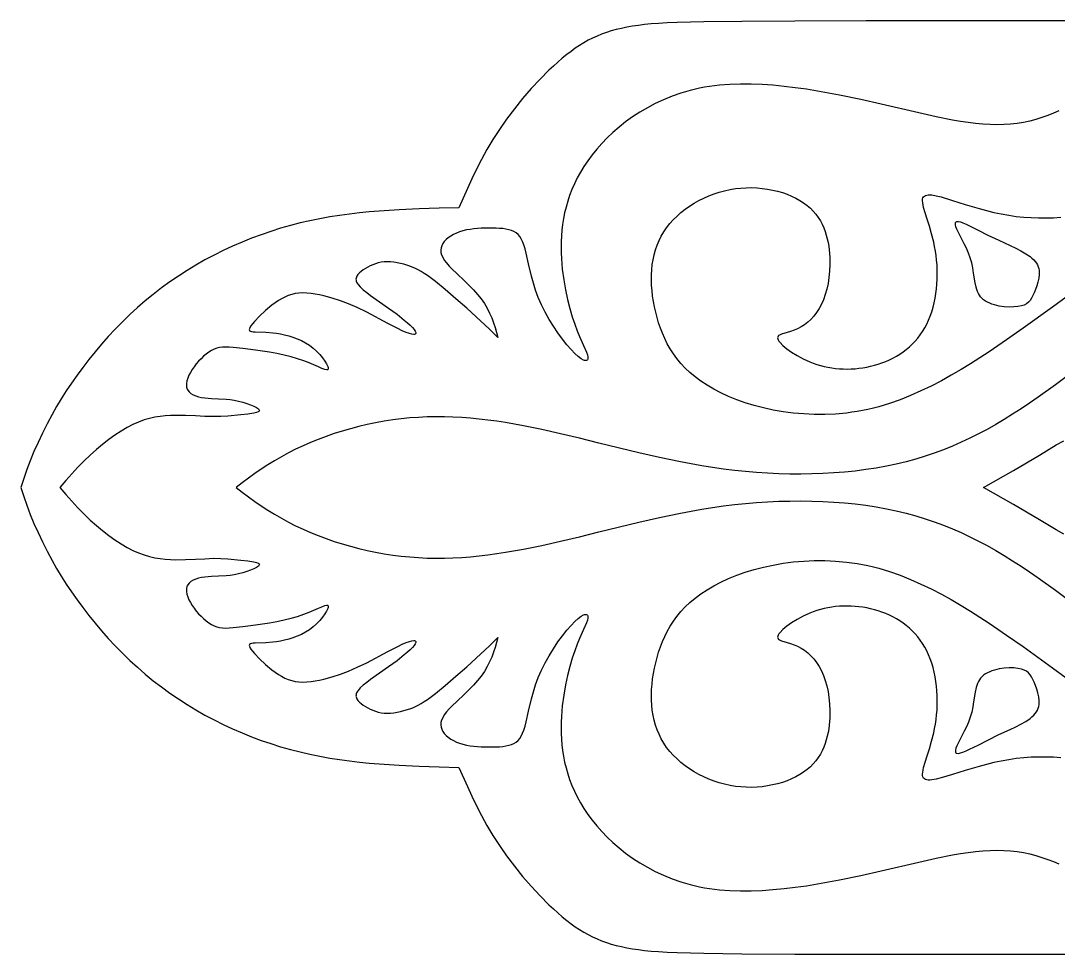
# Model space of a CAD drawing. Extents: x 1205.4 to 1284.4, y 603.9 to 617.9.
# Drawn here: x 1205.41 to 1220.93, y 603.91 to 617.87 of the extents above; entities that cross this region are included whole.
import ezdxf

# ---------------------------------------------------------------- set-up
doc = ezdxf.new("R2010")
doc.units = 0
doc.layers.add('LAYER_1', color=18, linetype='CONTINUOUS')

msp = doc.modelspace()

# ---------------------------------------------------------------- linework, layer by layer
at = {"layer": 'LAYER_1'}
for points in [[(1221.216, 617.868), (1218.057, 617.865), (1216.991, 617.863), (1216.198, 617.859), (1215.628, 617.853), (1215.23, 617.843), (1215.079, 617.837), (1214.952, 617.829), (1214.842, 617.821), (1214.744, 617.811), (1214.651, 617.799), (1214.562, 617.786), (1214.477, 617.771), (1214.396, 617.755), (1214.318, 617.736), (1214.243, 617.716), (1214.171, 617.693), (1214.1, 617.668), (1214.032, 617.64), (1213.965, 617.609), (1213.899, 617.576), (1213.835, 617.54), (1213.77, 617.5), (1213.706, 617.458), (1213.642, 617.411), (1213.577, 617.362), (1213.512, 617.308), (1213.445, 617.251), (1213.379, 617.191), (1213.312, 617.128), (1213.179, 616.995), (1213.047, 616.853), (1212.918, 616.704), (1212.795, 616.552), (1212.679, 616.398), (1212.571, 616.244), (1212.473, 616.092), (1212.384, 615.943), (1212.302, 615.795), (1212.227, 615.649), (1212.158, 615.504), (1212.092, 615.36), (1211.966, 615.073), (1211.667, 615.066), (1211.368, 615.056), (1211.07, 615.043), (1210.772, 615.023), (1210.623, 615.01), (1210.475, 614.995), (1210.326, 614.978), (1210.178, 614.958), (1210.031, 614.934), (1209.883, 614.908), (1209.736, 614.878), (1209.589, 614.844), (1209.443, 614.806), (1209.297, 614.765), (1209.151, 614.719), (1209.007, 614.669), (1208.863, 614.616), (1208.72, 614.558), (1208.579, 614.497), (1208.439, 614.432), (1208.301, 614.363), (1208.165, 614.291), (1208.03, 614.214), (1207.898, 614.134), (1207.768, 614.05), (1207.64, 613.963), (1207.515, 613.872), (1207.392, 613.777), (1207.272, 613.679), (1207.155, 613.578), (1207.042, 613.474), (1206.931, 613.366), (1206.823, 613.257), (1206.719, 613.146), (1206.618, 613.032), (1206.521, 612.918), (1206.427, 612.802), (1206.337, 612.685), (1206.251, 612.567), (1206.168, 612.45), (1206.089, 612.332), (1206.015, 612.214), (1205.944, 612.098), (1205.878, 611.982), (1205.802, 611.84), (1205.732, 611.7), (1205.667, 611.562), (1205.607, 611.425), (1205.552, 611.289), (1205.501, 611.155), (1205.454, 611.021), (1205.409, 610.888), (1205.454, 610.756), (1205.501, 610.622), (1205.552, 610.487), (1205.607, 610.352), (1205.667, 610.215), (1205.732, 610.076), (1205.802, 609.937), (1205.878, 609.795), (1205.944, 609.679), (1206.015, 609.562), (1206.089, 609.445), (1206.168, 609.327), (1206.251, 609.209), (1206.337, 609.092), (1206.427, 608.975), (1206.521, 608.859), (1206.618, 608.744), (1206.719, 608.631), (1206.823, 608.52), (1206.931, 608.41), (1207.042, 608.303), (1207.155, 608.199), (1207.272, 608.097), (1207.392, 607.999), (1207.515, 607.905), (1207.64, 607.814), (1207.768, 607.726), (1207.898, 607.642), (1208.03, 607.562), (1208.165, 607.486), (1208.301, 607.413), (1208.439, 607.345), (1208.579, 607.279), (1208.72, 607.218), (1208.863, 607.161), (1209.007, 607.107), (1209.151, 607.058), (1209.297, 607.012), (1209.443, 606.97), (1209.589, 606.933), (1209.736, 606.899), (1209.883, 606.869), (1210.031, 606.842), (1210.178, 606.819), (1210.326, 606.799), (1210.475, 606.781), (1210.623, 606.766), (1210.772, 606.754), (1211.07, 606.734), (1211.368, 606.72), (1211.667, 606.711), (1211.966, 606.703), (1212.092, 606.417), (1212.158, 606.273), (1212.227, 606.128), (1212.302, 605.982), (1212.384, 605.834), (1212.473, 605.684), (1212.571, 605.533), (1212.679, 605.379), (1212.795, 605.225), (1212.918, 605.072), (1213.047, 604.924), (1213.179, 604.782), (1213.312, 604.648), (1213.379, 604.585), (1213.445, 604.525), (1213.512, 604.468), (1213.577, 604.415), (1213.642, 604.365), (1213.706, 604.319), (1213.77, 604.276), (1213.835, 604.237), (1213.899, 604.201), (1213.965, 604.167), (1214.032, 604.137), (1214.1, 604.109), (1214.171, 604.084), (1214.243, 604.061), (1214.318, 604.04), (1214.396, 604.022), (1214.477, 604.005), (1214.562, 603.991), (1214.651, 603.978), (1214.744, 603.966), (1214.842, 603.956), (1214.952, 603.947), (1215.079, 603.939), (1215.23, 603.933), (1215.628, 603.922), (1216.198, 603.915), (1216.991, 603.911), (1218.057, 603.909), (1221.216, 603.908)], [(1220.943, 616.519), (1220.86, 616.484), (1220.775, 616.451), (1220.688, 616.42), (1220.598, 616.393), (1220.506, 616.369), (1220.412, 616.349), (1220.316, 616.333), (1220.218, 616.321), (1220.118, 616.315), (1220.015, 616.313), (1219.911, 616.315), (1219.804, 616.322), (1219.695, 616.332), (1219.583, 616.346), (1219.468, 616.364), (1219.351, 616.384), (1219.106, 616.432), (1218.847, 616.489), (1218.283, 616.62), (1217.977, 616.689), (1217.657, 616.756), (1217.494, 616.787), (1217.329, 616.817), (1217.163, 616.843), (1216.997, 616.867), (1216.83, 616.887), (1216.664, 616.903), (1216.5, 616.914), (1216.336, 616.921), (1216.176, 616.922), (1216.017, 616.916), (1215.863, 616.905), (1215.712, 616.886), (1215.638, 616.873), (1215.565, 616.859), (1215.423, 616.826), (1215.286, 616.786), (1215.153, 616.739), (1215.025, 616.687), (1214.902, 616.63), (1214.784, 616.568), (1214.67, 616.501), (1214.562, 616.43), (1214.459, 616.356), (1214.362, 616.279), (1214.27, 616.199), (1214.183, 616.117), (1214.102, 616.033), (1214.027, 615.948), (1213.957, 615.863), (1213.893, 615.776), (1213.835, 615.69), (1213.782, 615.603), (1213.734, 615.517), (1213.692, 615.43), (1213.654, 615.343), (1213.621, 615.256), (1213.592, 615.169), (1213.567, 615.082), (1213.547, 614.995), (1213.53, 614.909), (1213.516, 614.823), (1213.506, 614.737), (1213.499, 614.651), (1213.495, 614.566), (1213.494, 614.482), (1213.495, 614.398), (1213.499, 614.315), (1213.505, 614.233), (1213.512, 614.152), (1213.533, 613.994), (1213.56, 613.842), (1213.591, 613.698), (1213.625, 613.564), (1213.661, 613.441), (1213.698, 613.33), (1213.734, 613.232), (1213.768, 613.146), (1213.828, 613.01), (1213.872, 612.911), (1213.887, 612.874), (1213.895, 612.843), (1213.896, 612.818), (1213.893, 612.808), (1213.89, 612.799), (1213.884, 612.793), (1213.876, 612.788), (1213.867, 612.786), (1213.856, 612.786), (1213.843, 612.789), (1213.828, 612.795), (1213.793, 612.814), (1213.751, 612.846), (1213.701, 612.891), (1213.643, 612.951), (1213.581, 613.023), (1213.514, 613.106), (1213.447, 613.199), (1213.379, 613.299), (1213.314, 613.403), (1213.253, 613.512), (1213.199, 613.622), (1213.152, 613.731), (1213.113, 613.839), (1213.08, 613.945), (1213.052, 614.047), (1213.008, 614.234), (1212.972, 614.393), (1212.954, 614.459), (1212.936, 614.516), (1212.917, 614.565), (1212.897, 614.607), (1212.874, 614.642), (1212.849, 614.671), (1212.82, 614.695), (1212.788, 614.715), (1212.752, 614.731), (1212.712, 614.743), (1212.668, 614.753), (1212.622, 614.76), (1212.572, 614.764), (1212.521, 614.767), (1212.412, 614.768), (1212.3, 614.765), (1212.186, 614.757), (1212.131, 614.749), (1212.076, 614.74), (1212.024, 614.728), (1211.974, 614.712), (1211.927, 614.694), (1211.883, 614.673), (1211.842, 614.649), (1211.806, 614.623), (1211.774, 614.595), (1211.746, 614.566), (1211.724, 614.535), (1211.708, 614.504), (1211.697, 614.472), (1211.693, 614.439), (1211.695, 614.405), (1211.705, 614.369), (1211.722, 614.331), (1211.746, 614.29), (1211.779, 614.246), (1211.821, 614.198), (1211.871, 614.147), (1211.928, 614.092), (1212.055, 613.973), (1212.12, 613.91), (1212.184, 613.844), (1212.245, 613.777), (1212.3, 613.708), (1212.348, 613.638), (1212.389, 613.568), (1212.424, 613.496), (1212.455, 613.424), (1212.482, 613.352), (1212.506, 613.279), (1212.549, 613.133), (1212.42, 613.258), (1212.223, 613.442), (1212.081, 613.569), (1211.921, 613.71), (1211.76, 613.848), (1211.614, 613.968), (1211.497, 614.057), (1211.447, 614.091), (1211.401, 614.119), (1211.357, 614.143), (1211.316, 614.164), (1211.232, 614.197), (1211.14, 614.226), (1211.091, 614.238), (1211.042, 614.249), (1210.993, 614.257), (1210.943, 614.262), (1210.895, 614.264), (1210.847, 614.262), (1210.802, 614.257), (1210.758, 614.248), (1210.716, 614.235), (1210.676, 614.22), (1210.638, 614.203), (1210.601, 614.184), (1210.534, 614.142), (1210.503, 614.12), (1210.476, 614.097), (1210.453, 614.073), (1210.436, 614.048), (1210.43, 614.034), (1210.426, 614.021), (1210.424, 614.006), (1210.425, 613.991), (1210.428, 613.976), (1210.434, 613.959), (1210.443, 613.942), (1210.455, 613.925), (1210.488, 613.887), (1210.532, 613.846), (1210.585, 613.804), (1210.644, 613.759), (1210.913, 613.572), (1211.039, 613.48), (1211.148, 613.393), (1211.195, 613.353), (1211.235, 613.316), (1211.268, 613.282), (1211.293, 613.252), (1211.31, 613.226), (1211.318, 613.205), (1211.319, 613.197), (1211.318, 613.19), (1211.314, 613.184), (1211.309, 613.18), (1211.3, 613.178), (1211.29, 613.177), (1211.262, 613.18), (1211.224, 613.19), (1211.176, 613.208), (1211.118, 613.233), (1211.052, 613.265), (1210.903, 613.343), (1210.586, 613.51), (1210.444, 613.578), (1210.315, 613.633), (1210.192, 613.679), (1210.07, 613.718), (1209.943, 613.753), (1209.88, 613.768), (1209.816, 613.78), (1209.753, 613.79), (1209.691, 613.796), (1209.63, 613.798), (1209.572, 613.795), (1209.516, 613.788), (1209.463, 613.775), (1209.411, 613.759), (1209.361, 613.737), (1209.312, 613.712), (1209.263, 613.683), (1209.215, 613.65), (1209.167, 613.614), (1209.071, 613.535), (1208.982, 613.451), (1208.906, 613.373), (1208.876, 613.338), (1208.853, 613.308), (1208.838, 613.283), (1208.829, 613.263), (1208.828, 613.247), (1208.833, 613.236), (1208.844, 613.227), (1208.862, 613.221), (1208.885, 613.217), (1208.914, 613.215), (1209.076, 613.209), (1209.18, 613.202), (1209.237, 613.195), (1209.296, 613.185), (1209.357, 613.173), (1209.419, 613.156), (1209.482, 613.136), (1209.545, 613.113), (1209.608, 613.085), (1209.669, 613.052), (1209.727, 613.015), (1209.783, 612.973), (1209.836, 612.927), (1209.883, 612.878), (1209.925, 612.828), (1209.96, 612.78), (1209.986, 612.736), (1210.004, 612.699), (1210.008, 612.683), (1210.01, 612.67), (1210.009, 612.66), (1210.005, 612.653), (1209.998, 612.649), (1209.987, 612.648), (1209.957, 612.654), (1209.915, 612.67), (1209.862, 612.693), (1209.726, 612.752), (1209.643, 612.784), (1209.552, 612.815), (1209.453, 612.844), (1209.348, 612.869), (1209.24, 612.891), (1209.131, 612.911), (1208.92, 612.944), (1208.734, 612.968), (1208.588, 612.984), (1208.528, 612.988), (1208.475, 612.989), (1208.427, 612.987), (1208.383, 612.981), (1208.342, 612.97), (1208.302, 612.955), (1208.262, 612.935), (1208.222, 612.911), (1208.182, 612.882), (1208.143, 612.85), (1208.106, 612.814), (1208.07, 612.776), (1208.035, 612.736), (1208.003, 612.695), (1207.974, 612.652), (1207.947, 612.609), (1207.925, 612.567), (1207.907, 612.524), (1207.894, 612.484), (1207.887, 612.445), (1207.887, 612.408), (1207.889, 612.391), (1207.893, 612.375), (1207.899, 612.36), (1207.907, 612.345), (1207.929, 612.319), (1207.956, 612.296), (1207.989, 612.276), (1208.027, 612.26), (1208.069, 612.246), (1208.114, 612.235), (1208.161, 612.228), (1208.211, 612.223), (1208.261, 612.219), (1208.368, 612.215), (1208.482, 612.209), (1208.542, 612.202), (1208.604, 612.193), (1208.668, 612.18), (1208.731, 612.163), (1208.792, 612.145), (1208.848, 612.125), (1208.897, 612.104), (1208.937, 612.084), (1208.964, 612.064), (1208.973, 612.055), (1208.978, 612.047), (1208.98, 612.039), (1208.977, 612.032), (1208.971, 612.025), (1208.962, 612.019), (1208.935, 612.009), (1208.898, 612), (1208.806, 611.986), (1208.704, 611.974), (1208.506, 611.955), (1208.404, 611.949), (1208.291, 611.948), (1208.163, 611.952), (1208.023, 611.959), (1207.875, 611.965), (1207.723, 611.967), (1207.647, 611.965), (1207.571, 611.96), (1207.494, 611.952), (1207.416, 611.939), (1207.337, 611.921), (1207.256, 611.898), (1207.173, 611.867), (1207.088, 611.83), (1207, 611.784), (1206.91, 611.731), (1206.818, 611.671), (1206.726, 611.605), (1206.633, 611.533), (1206.541, 611.456), (1206.449, 611.374), (1206.36, 611.289), (1206.265, 611.193), (1206.172, 611.094), (1206.081, 610.992), (1205.992, 610.888), (1206.081, 610.784), (1206.172, 610.683), (1206.265, 610.583), (1206.36, 610.488), (1206.449, 610.402), (1206.541, 610.321), (1206.633, 610.244), (1206.726, 610.172), (1206.818, 610.106), (1206.91, 610.046), (1207, 609.993), (1207.088, 609.947), (1207.173, 609.909), (1207.256, 609.879), (1207.337, 609.855), (1207.416, 609.837), (1207.494, 609.825), (1207.571, 609.816), (1207.647, 609.812), (1207.723, 609.809), (1207.875, 609.811), (1208.023, 609.817), (1208.163, 609.824), (1208.291, 609.829), (1208.404, 609.828), (1208.506, 609.822), (1208.704, 609.802), (1208.806, 609.791), (1208.898, 609.777), (1208.935, 609.768), (1208.962, 609.757), (1208.971, 609.751), (1208.977, 609.745), (1208.98, 609.738), (1208.978, 609.73), (1208.973, 609.721), (1208.964, 609.712), (1208.937, 609.693), (1208.897, 609.672), (1208.848, 609.652), (1208.792, 609.632), (1208.731, 609.613), (1208.668, 609.597), (1208.604, 609.584), (1208.542, 609.574), (1208.482, 609.568), (1208.368, 609.561), (1208.261, 609.557), (1208.211, 609.554), (1208.161, 609.549), (1208.114, 609.541), (1208.069, 609.531), (1208.027, 609.517), (1207.989, 609.501), (1207.956, 609.481), (1207.929, 609.458), (1207.907, 609.431), (1207.899, 609.417), (1207.893, 609.402), (1207.889, 609.385), (1207.887, 609.368), (1207.887, 609.332), (1207.894, 609.293), (1207.907, 609.252), (1207.925, 609.21), (1207.947, 609.167), (1207.974, 609.124), (1208.003, 609.082), (1208.035, 609.04), (1208.07, 609), (1208.106, 608.963), (1208.143, 608.927), (1208.182, 608.895), (1208.222, 608.866), (1208.262, 608.841), (1208.302, 608.821), (1208.342, 608.806), (1208.383, 608.796), (1208.427, 608.79), (1208.475, 608.787), (1208.528, 608.789), (1208.588, 608.793), (1208.734, 608.809), (1208.92, 608.833), (1209.131, 608.865), (1209.24, 608.885), (1209.348, 608.908), (1209.453, 608.933), (1209.552, 608.961), (1209.643, 608.992), (1209.726, 609.024), (1209.862, 609.084), (1209.915, 609.106), (1209.957, 609.122), (1209.987, 609.129), (1209.998, 609.128), (1210.005, 609.124), (1210.009, 609.117), (1210.01, 609.106), (1210.008, 609.093), (1210.004, 609.078), (1209.986, 609.04), (1209.96, 608.997), (1209.925, 608.949), (1209.883, 608.899), (1209.836, 608.85), (1209.783, 608.803), (1209.727, 608.761), (1209.669, 608.724), (1209.608, 608.692), (1209.545, 608.664), (1209.482, 608.64), (1209.419, 608.62), (1209.357, 608.604), (1209.296, 608.591), (1209.237, 608.582), (1209.18, 608.575), (1209.076, 608.567), (1208.914, 608.562), (1208.885, 608.559), (1208.862, 608.555), (1208.844, 608.55), (1208.833, 608.541), (1208.828, 608.529), (1208.829, 608.514), (1208.838, 608.494), (1208.853, 608.469), (1208.876, 608.439), (1208.906, 608.404), (1208.982, 608.325), (1209.071, 608.242), (1209.167, 608.162), (1209.215, 608.126), (1209.263, 608.094), (1209.312, 608.065), (1209.361, 608.039), (1209.411, 608.018), (1209.463, 608.001), (1209.516, 607.989), (1209.572, 607.981), (1209.63, 607.979), (1209.691, 607.981), (1209.753, 607.987), (1209.816, 607.996), (1209.88, 608.009), (1209.943, 608.024), (1210.07, 608.058), (1210.192, 608.098), (1210.315, 608.143), (1210.444, 608.199), (1210.586, 608.267), (1210.903, 608.434), (1211.052, 608.512), (1211.118, 608.544), (1211.176, 608.569), (1211.224, 608.587), (1211.262, 608.597), (1211.29, 608.6), (1211.3, 608.599), (1211.309, 608.596), (1211.314, 608.592), (1211.318, 608.587), (1211.319, 608.58), (1211.318, 608.571), (1211.31, 608.55), (1211.293, 608.525), (1211.268, 608.495), (1211.235, 608.461), (1211.195, 608.424), (1211.148, 608.384), (1211.039, 608.297), (1210.913, 608.204), (1210.644, 608.017), (1210.585, 607.973), (1210.532, 607.93), (1210.488, 607.89), (1210.455, 607.852), (1210.443, 607.834), (1210.434, 607.817), (1210.428, 607.801), (1210.425, 607.785), (1210.424, 607.77), (1210.426, 607.756), (1210.43, 607.742), (1210.436, 607.729), (1210.453, 607.703), (1210.476, 607.68), (1210.503, 607.657), (1210.534, 607.635), (1210.601, 607.593), (1210.638, 607.574), (1210.676, 607.556), (1210.716, 607.541), (1210.758, 607.529), (1210.802, 607.52), (1210.847, 607.514), (1210.895, 607.513), (1210.943, 607.515), (1210.993, 607.52), (1211.042, 607.528), (1211.091, 607.538), (1211.14, 607.551), (1211.232, 607.58), (1211.274, 607.595), (1211.316, 607.613), (1211.357, 607.633), (1211.401, 607.657), (1211.447, 607.686), (1211.497, 607.72), (1211.614, 607.809), (1211.76, 607.928), (1211.921, 608.066), (1212.081, 608.207), (1212.223, 608.335), (1212.42, 608.518), (1212.549, 608.644), (1212.506, 608.497), (1212.482, 608.425), (1212.455, 608.352), (1212.424, 608.28), (1212.389, 608.209), (1212.348, 608.138), (1212.3, 608.068), (1212.245, 608), (1212.184, 607.932), (1212.12, 607.867), (1212.055, 607.803), (1211.928, 607.684), (1211.871, 607.63), (1211.821, 607.578), (1211.779, 607.531), (1211.746, 607.487), (1211.722, 607.446), (1211.705, 607.408), (1211.695, 607.372), (1211.693, 607.338), (1211.697, 607.305), (1211.708, 607.273), (1211.724, 607.241), (1211.746, 607.211), (1211.774, 607.181), (1211.806, 607.153), (1211.842, 607.127), (1211.883, 607.104), (1211.927, 607.082), (1211.974, 607.064), (1212.024, 607.049), (1212.076, 607.037), (1212.131, 607.027), (1212.186, 607.02), (1212.3, 607.011), (1212.412, 607.009), (1212.521, 607.01), (1212.572, 607.012), (1212.622, 607.017), (1212.668, 607.024), (1212.712, 607.033), (1212.752, 607.046), (1212.788, 607.062), (1212.82, 607.081), (1212.849, 607.105), (1212.874, 607.135), (1212.897, 607.17), (1212.917, 607.212), (1212.936, 607.261), (1212.954, 607.318), (1212.972, 607.384), (1213.008, 607.543), (1213.052, 607.73), (1213.08, 607.832), (1213.113, 607.937), (1213.152, 608.045), (1213.199, 608.155), (1213.253, 608.265), (1213.314, 608.373), (1213.379, 608.478), (1213.447, 608.578), (1213.514, 608.67), (1213.581, 608.754), (1213.643, 608.826), (1213.701, 608.885), (1213.751, 608.931), (1213.793, 608.963), (1213.828, 608.982), (1213.843, 608.987), (1213.856, 608.99), (1213.867, 608.99), (1213.876, 608.988), (1213.884, 608.984), (1213.89, 608.977), (1213.893, 608.969), (1213.896, 608.959), (1213.895, 608.934), (1213.887, 608.903), (1213.872, 608.865), (1213.828, 608.767), (1213.768, 608.63), (1213.734, 608.545), (1213.698, 608.447), (1213.661, 608.336), (1213.625, 608.213), (1213.591, 608.078), (1213.56, 607.935), (1213.533, 607.783), (1213.512, 607.625), (1213.505, 607.544), (1213.499, 607.462), (1213.495, 607.378), (1213.494, 607.295), (1213.495, 607.21), (1213.499, 607.125), (1213.506, 607.04), (1213.516, 606.954), (1213.53, 606.868), (1213.547, 606.781), (1213.567, 606.695), (1213.592, 606.608), (1213.621, 606.521), (1213.654, 606.434), (1213.692, 606.347), (1213.734, 606.26), (1213.782, 606.173), (1213.835, 606.087), (1213.893, 606), (1213.957, 605.914), (1214.027, 605.828), (1214.102, 605.743), (1214.183, 605.66), (1214.27, 605.578), (1214.362, 605.498), (1214.459, 605.421), (1214.562, 605.346), (1214.67, 605.276), (1214.784, 605.209), (1214.902, 605.147), (1215.025, 605.089), (1215.153, 605.037), (1215.286, 604.991), (1215.423, 604.951), (1215.565, 604.917), (1215.638, 604.903), (1215.712, 604.891), (1215.863, 604.872), (1216.017, 604.86), (1216.176, 604.855), (1216.336, 604.856), (1216.5, 604.862), (1216.664, 604.874), (1216.83, 604.89), (1216.997, 604.91), (1217.163, 604.933), (1217.329, 604.96), (1217.494, 604.989), (1217.657, 605.021), (1217.977, 605.087), (1218.283, 605.157), (1218.847, 605.287), (1219.106, 605.344), (1219.351, 605.393), (1219.468, 605.413), (1219.583, 605.43), (1219.695, 605.444), (1219.804, 605.455), (1219.911, 605.461), (1220.015, 605.464), (1220.118, 605.462), (1220.218, 605.455), (1220.316, 605.444), (1220.412, 605.428), (1220.506, 605.408), (1220.598, 605.384), (1220.688, 605.356), (1220.775, 605.326), (1220.86, 605.293), (1220.943, 605.258)], [(1221.05, 613.735), (1220.848, 613.586), (1220.407, 613.269), (1220.16, 613.095), (1219.898, 612.916), (1219.761, 612.827), (1219.621, 612.738), (1219.478, 612.651), (1219.332, 612.566), (1219.183, 612.484), (1219.031, 612.406), (1218.878, 612.332), (1218.722, 612.263), (1218.565, 612.201), (1218.406, 612.145), (1218.246, 612.097), (1218.166, 612.076), (1218.085, 612.057), (1218.005, 612.04), (1217.924, 612.025), (1217.843, 612.013), (1217.762, 612.002), (1217.6, 611.987), (1217.439, 611.98), (1217.28, 611.98), (1217.123, 611.988), (1216.968, 612.001), (1216.816, 612.021), (1216.668, 612.047), (1216.523, 612.078), (1216.384, 612.115), (1216.25, 612.156), (1216.122, 612.201), (1216, 612.25), (1215.884, 612.302), (1215.777, 612.358), (1215.677, 612.417), (1215.585, 612.478), (1215.5, 612.541), (1215.422, 612.607), (1215.351, 612.675), (1215.286, 612.744), (1215.227, 612.816), (1215.173, 612.889), (1215.125, 612.964), (1215.082, 613.039), (1215.044, 613.116), (1215.009, 613.194), (1214.979, 613.273), (1214.952, 613.352), (1214.929, 613.432), (1214.909, 613.512), (1214.891, 613.592), (1214.876, 613.672), (1214.863, 613.752), (1214.854, 613.832), (1214.848, 613.911), (1214.845, 613.99), (1214.846, 614.067), (1214.85, 614.144), (1214.858, 614.221), (1214.87, 614.295), (1214.886, 614.369), (1214.906, 614.441), (1214.93, 614.511), (1214.959, 614.58), (1214.993, 614.647), (1215.031, 614.712), (1215.073, 614.774), (1215.121, 614.834), (1215.172, 614.892), (1215.228, 614.947), (1215.287, 615), (1215.35, 615.049), (1215.416, 615.096), (1215.485, 615.139), (1215.556, 615.18), (1215.63, 615.216), (1215.705, 615.25), (1215.782, 615.279), (1215.861, 615.305), (1215.94, 615.327), (1216.021, 615.344), (1216.102, 615.358), (1216.183, 615.367), (1216.264, 615.372), (1216.345, 615.373), (1216.425, 615.369), (1216.504, 615.362), (1216.582, 615.352), (1216.658, 615.337), (1216.732, 615.319), (1216.804, 615.298), (1216.874, 615.273), (1216.941, 615.245), (1217.005, 615.215), (1217.065, 615.181), (1217.122, 615.145), (1217.174, 615.106), (1217.223, 615.064), (1217.267, 615.02), (1217.306, 614.974), (1217.341, 614.925), (1217.373, 614.876), (1217.4, 614.824), (1217.424, 614.772), (1217.445, 614.718), (1217.462, 614.663), (1217.477, 614.608), (1217.489, 614.553), (1217.498, 614.498), (1217.505, 614.442), (1217.513, 614.333), (1217.514, 614.227), (1217.51, 614.125), (1217.501, 614.029), (1217.488, 613.938), (1217.469, 613.853), (1217.447, 613.773), (1217.42, 613.697), (1217.389, 613.628), (1217.355, 613.564), (1217.316, 613.505), (1217.275, 613.451), (1217.231, 613.403), (1217.184, 613.36), (1217.135, 613.323), (1217.085, 613.29), (1217.033, 613.263), (1216.98, 613.24), (1216.928, 613.223), (1216.877, 613.208), (1216.79, 613.182), (1216.759, 613.168), (1216.747, 613.159), (1216.739, 613.149), (1216.734, 613.138), (1216.733, 613.126), (1216.735, 613.112), (1216.742, 613.095), (1216.753, 613.077), (1216.769, 613.057), (1216.813, 613.012), (1216.871, 612.963), (1216.942, 612.912), (1217.024, 612.861), (1217.116, 612.812), (1217.215, 612.767), (1217.267, 612.747), (1217.321, 612.729), (1217.375, 612.712), (1217.43, 612.698), (1217.486, 612.687), (1217.543, 612.677), (1217.6, 612.67), (1217.658, 612.664), (1217.716, 612.661), (1217.775, 612.66), (1217.833, 612.662), (1217.892, 612.665), (1217.95, 612.671), (1218.009, 612.679), (1218.067, 612.689), (1218.125, 612.702), (1218.182, 612.716), (1218.239, 612.733), (1218.295, 612.753), (1218.351, 612.774), (1218.405, 612.798), (1218.458, 612.824), (1218.511, 612.853), (1218.561, 612.884), (1218.611, 612.917), (1218.658, 612.953), (1218.704, 612.991), (1218.748, 613.032), (1218.79, 613.076), (1218.83, 613.122), (1218.868, 613.17), (1218.903, 613.221), (1218.936, 613.275), (1218.966, 613.332), (1218.993, 613.391), (1219.018, 613.453), (1219.04, 613.517), (1219.059, 613.583), (1219.075, 613.65), (1219.089, 613.719), (1219.101, 613.789), (1219.11, 613.86), (1219.116, 613.931), (1219.12, 614.003), (1219.122, 614.075), (1219.121, 614.146), (1219.118, 614.217), (1219.112, 614.288), (1219.105, 614.357), (1219.095, 614.425), (1219.083, 614.492), (1219.069, 614.557), (1219.038, 614.681), (1219.004, 614.797), (1218.971, 614.902), (1218.941, 614.996), (1218.917, 615.078), (1218.909, 615.113), (1218.904, 615.145), (1218.902, 615.173), (1218.903, 615.198), (1218.908, 615.218), (1218.917, 615.234), (1218.929, 615.247), (1218.945, 615.256), (1218.965, 615.262), (1218.987, 615.265), (1219.012, 615.265), (1219.04, 615.263), (1219.105, 615.251), (1219.178, 615.233), (1219.348, 615.181), (1219.54, 615.12), (1219.748, 615.059), (1219.857, 615.03), (1219.967, 615.003), (1220.079, 614.979), (1220.191, 614.959), (1220.303, 614.943), (1220.415, 614.931), (1220.526, 614.924), (1220.638, 614.92), (1220.75, 614.92), (1220.861, 614.923), (1220.973, 614.93)], [(1221.15, 612.62), (1220.889, 612.424), (1220.632, 612.238), (1220.504, 612.15), (1220.377, 612.065), (1220.25, 611.983), (1220.123, 611.905), (1219.996, 611.83), (1219.868, 611.758), (1219.74, 611.69), (1219.61, 611.625), (1219.48, 611.564), (1219.348, 611.506), (1219.214, 611.452), (1219.078, 611.401), (1218.94, 611.355), (1218.799, 611.312), (1218.656, 611.273), (1218.509, 611.237), (1218.36, 611.206), (1218.208, 611.179), (1218.053, 611.155), (1217.895, 611.135), (1217.736, 611.119), (1217.574, 611.106), (1217.411, 611.097), (1217.247, 611.091), (1217.082, 611.089), (1216.916, 611.09), (1216.75, 611.095), (1216.584, 611.102), (1216.418, 611.113), (1216.252, 611.127), (1216.087, 611.144), (1215.923, 611.164), (1215.76, 611.187), (1215.599, 611.212), (1215.439, 611.24), (1215.28, 611.27), (1214.966, 611.335), (1214.658, 611.405), (1214.059, 611.552), (1213.769, 611.624), (1213.484, 611.692), (1213.205, 611.755), (1212.932, 611.81), (1212.663, 611.858), (1212.53, 611.878), (1212.398, 611.896), (1212.267, 611.911), (1212.136, 611.924), (1212.006, 611.934), (1211.876, 611.941), (1211.747, 611.945), (1211.618, 611.946), (1211.489, 611.943), (1211.36, 611.937)], [(1211.36, 611.937), (1211.231, 611.928), (1211.102, 611.915), (1210.974, 611.899), (1210.846, 611.879), (1210.718, 611.856), (1210.592, 611.83), (1210.466, 611.8), (1210.342, 611.768), (1210.219, 611.732), (1210.098, 611.694), (1209.978, 611.652), (1209.861, 611.608), (1209.745, 611.561), (1209.632, 611.512), (1209.521, 611.46), (1209.414, 611.405), (1209.308, 611.347), (1209.205, 611.288), (1209.104, 611.226), (1209.006, 611.161), (1208.91, 611.096), (1208.816, 611.028), (1208.724, 610.959), (1208.634, 610.888), (1208.724, 610.818), (1208.816, 610.749), (1208.91, 610.681), (1209.006, 610.615), (1209.104, 610.551), (1209.205, 610.489), (1209.308, 610.429), (1209.414, 610.372), (1209.521, 610.317), (1209.632, 610.265), (1209.745, 610.215), (1209.861, 610.168), (1209.978, 610.124), (1210.098, 610.083), (1210.219, 610.044), (1210.342, 610.009), (1210.466, 609.976), (1210.592, 609.947), (1210.718, 609.921), (1210.846, 609.898), (1210.974, 609.878), (1211.102, 609.862), (1211.231, 609.849), (1211.36, 609.839), (1211.489, 609.833), (1211.618, 609.831), (1211.747, 609.832), (1211.876, 609.836), (1212.006, 609.843), (1212.136, 609.853), (1212.267, 609.865), (1212.398, 609.881), (1212.53, 609.899), (1212.663, 609.919), (1212.932, 609.966), (1213.205, 610.022), (1213.484, 610.084), (1213.769, 610.152), (1214.059, 610.225), (1214.658, 610.371), (1214.966, 610.441), (1215.28, 610.506), (1215.439, 610.536), (1215.599, 610.564), (1215.76, 610.59), (1215.923, 610.613), (1216.087, 610.633), (1216.252, 610.65), (1216.418, 610.663), (1216.584, 610.674), (1216.75, 610.682), (1216.916, 610.686), (1217.082, 610.687), (1217.247, 610.685), (1217.411, 610.68), (1217.574, 610.67), (1217.736, 610.658), (1217.895, 610.642), (1218.053, 610.622), (1218.208, 610.598), (1218.36, 610.57), (1218.509, 610.539), (1218.656, 610.504), (1218.799, 610.465), (1218.94, 610.422), (1219.078, 610.375), (1219.214, 610.325), (1219.348, 610.271), (1219.48, 610.213), (1219.61, 610.152), (1219.74, 610.087), (1219.868, 610.019), (1219.996, 609.947), (1220.123, 609.872), (1220.25, 609.793), (1220.377, 609.712), (1220.504, 609.627), (1220.632, 609.538), (1220.889, 609.353), (1221.15, 609.157)], [(1221.015, 610.188), (1220.903, 610.253), (1220.653, 610.403), (1220.262, 610.633), (1219.816, 610.888), (1220.262, 611.144), (1220.653, 611.374), (1220.903, 611.524), (1221.015, 611.588)], [(1220.973, 606.847), (1220.861, 606.853), (1220.75, 606.857), (1220.638, 606.856), (1220.526, 606.853), (1220.415, 606.845), (1220.303, 606.834), (1220.191, 606.818), (1220.079, 606.798), (1219.967, 606.774), (1219.857, 606.747), (1219.748, 606.718), (1219.54, 606.656), (1219.348, 606.596), (1219.178, 606.544), (1219.105, 606.525), (1219.04, 606.514), (1219.012, 606.512), (1218.987, 606.512), (1218.965, 606.515), (1218.945, 606.521), (1218.929, 606.53), (1218.917, 606.542), (1218.908, 606.559), (1218.903, 606.579), (1218.902, 606.603), (1218.904, 606.631), (1218.909, 606.663), (1218.917, 606.699), (1218.941, 606.78), (1218.971, 606.875), (1219.004, 606.98), (1219.038, 607.095), (1219.069, 607.22), (1219.083, 607.285), (1219.095, 607.351), (1219.105, 607.419), (1219.112, 607.489), (1219.118, 607.559), (1219.121, 607.63), (1219.122, 607.702), (1219.12, 607.774), (1219.116, 607.846), (1219.11, 607.917), (1219.101, 607.988), (1219.089, 608.058), (1219.075, 608.127), (1219.059, 608.194), (1219.04, 608.26), (1219.018, 608.324), (1218.993, 608.385), (1218.966, 608.445), (1218.936, 608.501), (1218.903, 608.555), (1218.868, 608.606), (1218.83, 608.655), (1218.79, 608.701), (1218.748, 608.744), (1218.704, 608.785), (1218.658, 608.824), (1218.611, 608.859), (1218.561, 608.893), (1218.511, 608.924), (1218.458, 608.952), (1218.405, 608.979), (1218.351, 609.002), (1218.295, 609.024), (1218.239, 609.043), (1218.182, 609.06), (1218.125, 609.075), (1218.067, 609.087), (1218.009, 609.098), (1217.95, 609.106), (1217.892, 609.111), (1217.833, 609.115), (1217.775, 609.116), (1217.716, 609.115), (1217.658, 609.112), (1217.6, 609.107), (1217.543, 609.1), (1217.486, 609.09), (1217.43, 609.078), (1217.375, 609.064), (1217.321, 609.048), (1217.267, 609.03), (1217.215, 609.01), (1217.116, 608.965), (1217.024, 608.916), (1216.942, 608.865), (1216.871, 608.813), (1216.813, 608.764), (1216.769, 608.72), (1216.753, 608.699), (1216.742, 608.681), (1216.735, 608.665), (1216.733, 608.651), (1216.734, 608.638), (1216.739, 608.627), (1216.747, 608.618), (1216.759, 608.609), (1216.79, 608.594), (1216.877, 608.568), (1216.928, 608.554), (1216.98, 608.536), (1217.033, 608.514), (1217.085, 608.487), (1217.135, 608.454), (1217.184, 608.416), (1217.231, 608.373), (1217.275, 608.325), (1217.316, 608.272), (1217.355, 608.213), (1217.389, 608.149), (1217.42, 608.079), (1217.447, 608.004), (1217.469, 607.924), (1217.488, 607.838), (1217.501, 607.747), (1217.51, 607.651), (1217.514, 607.55), (1217.513, 607.444), (1217.505, 607.334), (1217.498, 607.279), (1217.489, 607.224), (1217.477, 607.168), (1217.462, 607.113), (1217.445, 607.059), (1217.424, 607.005), (1217.4, 606.952), (1217.373, 606.901), (1217.341, 606.851), (1217.306, 606.803), (1217.267, 606.757), (1217.223, 606.713), (1217.174, 606.671), (1217.122, 606.632), (1217.065, 606.596), (1217.005, 606.562), (1216.941, 606.531), (1216.874, 606.503), (1216.804, 606.479), (1216.732, 606.457), (1216.658, 606.44), (1216.582, 606.425), (1216.504, 606.414), (1216.425, 606.407), (1216.345, 606.404), (1216.264, 606.405), (1216.183, 606.41), (1216.102, 606.419), (1216.021, 606.432), (1215.94, 606.45), (1215.861, 606.472), (1215.782, 606.498), (1215.705, 606.527), (1215.63, 606.56), (1215.556, 606.597), (1215.485, 606.637), (1215.416, 606.681), (1215.35, 606.727), (1215.287, 606.777), (1215.228, 606.829), (1215.172, 606.884), (1215.121, 606.942), (1215.073, 607.002), (1215.031, 607.065), (1214.993, 607.13), (1214.959, 607.197), (1214.93, 607.265), (1214.906, 607.336), (1214.886, 607.408), (1214.87, 607.481), (1214.858, 607.556), (1214.85, 607.632), (1214.846, 607.709), (1214.845, 607.787), (1214.848, 607.866), (1214.854, 607.945), (1214.863, 608.025), (1214.876, 608.105), (1214.891, 608.185), (1214.909, 608.265), (1214.929, 608.345), (1214.952, 608.425), (1214.979, 608.504), (1215.009, 608.583), (1215.044, 608.66), (1215.082, 608.737), (1215.125, 608.813), (1215.173, 608.888), (1215.227, 608.961), (1215.286, 609.032), (1215.351, 609.102), (1215.422, 609.17), (1215.5, 609.235), (1215.585, 609.299), (1215.677, 609.36), (1215.777, 609.418), (1215.884, 609.474), (1216, 609.527), (1216.122, 609.576), (1216.25, 609.621), (1216.384, 609.662), (1216.523, 609.698), (1216.668, 609.729), (1216.816, 609.755), (1216.968, 609.775), (1217.123, 609.789), (1217.28, 609.796), (1217.439, 609.796), (1217.6, 609.789), (1217.762, 609.774), (1217.843, 609.764), (1217.924, 609.751), (1218.005, 609.737), (1218.085, 609.72), (1218.166, 609.701), (1218.246, 609.68), (1218.406, 609.631), (1218.565, 609.576), (1218.722, 609.513), (1218.878, 609.445), (1219.031, 609.371), (1219.183, 609.293), (1219.332, 609.211), (1219.478, 609.126), (1219.621, 609.039), (1219.761, 608.95), (1219.898, 608.86), (1220.16, 608.681), (1220.407, 608.508), (1220.848, 608.19), (1221.05, 608.042)]]:
    msp.add_lwpolyline(points, dxfattribs=at)
for points in [[(1219.638, 614.247), (1219.615, 614.322), (1219.588, 614.395), (1219.557, 614.466), (1219.525, 614.533), (1219.463, 614.653), (1219.415, 614.75), (1219.4, 614.787), (1219.393, 614.817), (1219.393, 614.84), (1219.396, 614.849), (1219.4, 614.855), (1219.407, 614.86), (1219.415, 614.864), (1219.438, 614.865), (1219.468, 614.859), (1219.506, 614.846), (1219.552, 614.827), (1219.606, 614.802), (1219.732, 614.739), (1219.879, 614.664), (1220.041, 614.585), (1220.211, 614.507), (1220.295, 614.467), (1220.374, 614.427), (1220.447, 614.385), (1220.511, 614.341), (1220.539, 614.318), (1220.565, 614.294), (1220.587, 614.27), (1220.606, 614.244), (1220.621, 614.218), (1220.632, 614.19), (1220.64, 614.162), (1220.646, 614.134), (1220.648, 614.105), (1220.648, 614.076), (1220.642, 614.017), (1220.629, 613.959), (1220.612, 613.903), (1220.592, 613.85), (1220.571, 613.802), (1220.551, 613.758), (1220.531, 613.72), (1220.51, 613.687), (1220.486, 613.659), (1220.457, 613.636), (1220.422, 613.617), (1220.38, 613.603), (1220.328, 613.594), (1220.267, 613.588), (1220.198, 613.587), (1220.124, 613.592), (1220.049, 613.602), (1219.976, 613.619), (1219.94, 613.63), (1219.906, 613.643), (1219.874, 613.658), (1219.844, 613.675), (1219.816, 613.694), (1219.792, 613.715), (1219.771, 613.738), (1219.752, 613.763), (1219.737, 613.79), (1219.724, 613.819), (1219.712, 613.85), (1219.703, 613.882), (1219.688, 613.949), (1219.666, 614.095), (1219.654, 614.171)], [(1219.638, 607.53), (1219.615, 607.455), (1219.588, 607.381), (1219.557, 607.311), (1219.525, 607.244), (1219.463, 607.123), (1219.415, 607.027), (1219.4, 606.989), (1219.393, 606.959), (1219.393, 606.937), (1219.396, 606.928), (1219.4, 606.921), (1219.407, 606.916), (1219.415, 606.913), (1219.438, 606.912), (1219.468, 606.918), (1219.506, 606.93), (1219.552, 606.949), (1219.606, 606.974), (1219.732, 607.037), (1219.879, 607.112), (1220.041, 607.192), (1220.211, 607.27), (1220.295, 607.309), (1220.374, 607.349), (1220.447, 607.391), (1220.511, 607.435), (1220.539, 607.458), (1220.565, 607.482), (1220.587, 607.507), (1220.606, 607.532), (1220.621, 607.559), (1220.632, 607.586), (1220.64, 607.614), (1220.646, 607.643), (1220.648, 607.672), (1220.648, 607.701), (1220.642, 607.76), (1220.629, 607.818), (1220.612, 607.873), (1220.592, 607.926), (1220.571, 607.975), (1220.551, 608.018), (1220.531, 608.056), (1220.51, 608.089), (1220.486, 608.117), (1220.457, 608.141), (1220.422, 608.159), (1220.38, 608.173), (1220.328, 608.183), (1220.267, 608.189), (1220.198, 608.189), (1220.124, 608.185), (1220.049, 608.174), (1219.976, 608.158), (1219.94, 608.146), (1219.906, 608.134), (1219.874, 608.119), (1219.844, 608.102), (1219.816, 608.083), (1219.792, 608.062), (1219.771, 608.039), (1219.752, 608.013), (1219.737, 607.986), (1219.724, 607.957), (1219.712, 607.927), (1219.703, 607.895), (1219.688, 607.827), (1219.666, 607.681), (1219.654, 607.606)]]:
    msp.add_lwpolyline(points, close=True, dxfattribs=at)

doc.saveas('drawing.dxf')
